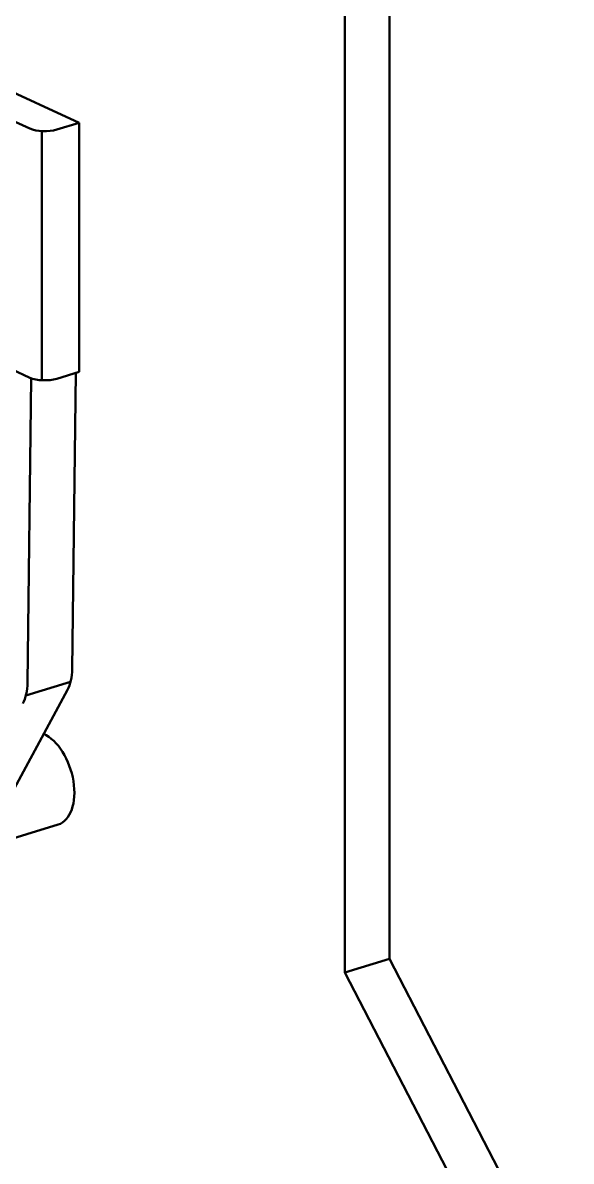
# Model space of a CAD drawing. Header units: inches. Extents: x -122986 to 27550, y -4965 to 6170.
# Drawn here: x 2946.1 to 3003.2, y 624.1 to 742.7 of the extents above; entities that cross this region are included whole.
import ezdxf

# ---------------------------------------------------------------- set-up
doc = ezdxf.new("R2010")
doc.units = ezdxf.units.IN
doc.header["$LTSCALE"] = 2
doc.header["$MEASUREMENT"] = 0
doc.layers.add('1 Đậm', color=7, linetype='Continuous', lineweight=50)

msp = doc.modelspace()

# ---------------------------------------------------------------- linework, layer by layer
at = {"layer": '1 Đậm', "lineweight": 50}
for p, q in [((2984.308, 645.189), (2984.308, 752.704)), ((2979.655, 643.767), (2979.655, 751.282)), ((2929.89, 742.464), (2951.983, 732.273)), ((2944.949, 732.544), (2946.842, 731.671)), ((2951.983, 732.273), (2949.656, 731.562)), ((2951.983, 706.321), (2951.983, 732.273)), ((2948.105, 705.45), (2948.105, 731.402)), ((2944.949, 706.592), (2946.842, 705.719)), ((2947, 705.654), (2946.599, 673.951)), ((2949.656, 705.61), (2951.983, 706.321)), ((2951.642, 706.217), (2951.253, 675.373)), ((2951.083, 674.034), (2946.429, 672.612)), ((2950.763, 673.202), (2930.144, 634.98)), ((2941.895, 656.765), (2949.788, 659.176)), ((2984.308, 645.189), (2979.655, 643.767)), ((3003.245, 608.648), (2984.308, 645.189)), ((2998.591, 607.226), (2979.655, 643.767))]:
    msp.add_line(p, q, dxfattribs=at)
for centre, major_axis, ratio, start_param, end_param in [((2948.393, 732.145), (-2, 0), 0.3754192, 0.683124, 2.2539203), ((2948.393, 706.193), (2, 0), 0.3754192, 3.8247166, 5.3955129), ((2948.097, 676.914), (-1.461, 4.782), 0.5850486, 3.6658925, 4.2126813), ((2943.444, 675.492), (-1.461, 4.782), 0.5850486, 3.6658925, 4.2126813), ((2948.328, 663.958), (1.461, -4.782), 0.5850486, 0, 2.6734097)]:
    msp.add_ellipse(centre, major_axis=major_axis, ratio=ratio, start_param=start_param, end_param=end_param, dxfattribs=at)

doc.saveas('drawing.dxf')
